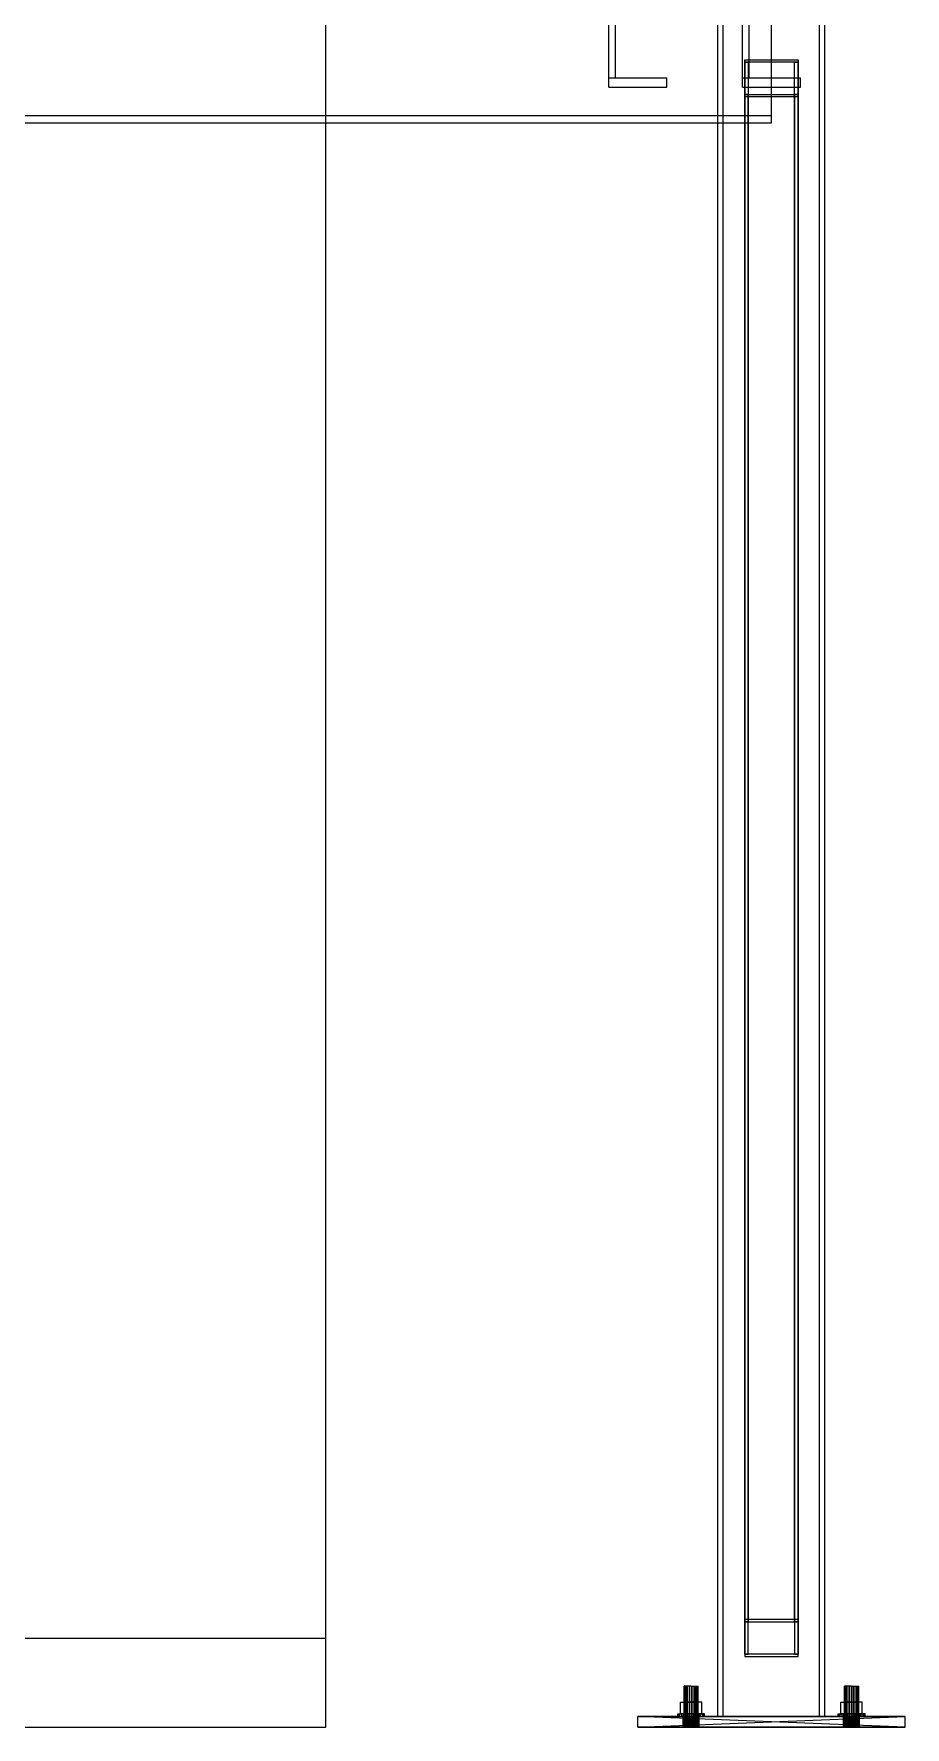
# Model space of a CAD drawing. Header units: millimetres. Extents: x -191664 to 191490, y -197311 to 10263.
# Drawn here: x 3023 to 4000, y -32000 to -30100 of the extents above; entities that cross this region are included whole.
import ezdxf

# ---------------------------------------------------------------- set-up
doc = ezdxf.new("R2010")
doc.units = ezdxf.units.MM
doc.layers.add('frontal_dosificador', color=7, linetype='Continuous', lineweight=0)
doc.layers.add('frontal_secador', color=7, linetype='Continuous', lineweight=0)

msp = doc.modelspace()

# ---------------------------------------------------------------- linework, layer by layer
at = {"layer": 'frontal_dosificador', "color": 8, "true_color": 0x667b86}
for p, q in [((3667.5, -30149.5), (3667.5, -30010.5)), ((3675, -30149.5), (3675, -30010.5)), ((3790, -31988), (3790, -30000)), ((3796, -31988), (3796, -30000)), ((3817.5, -30149.5), (3817.5, -30010.5)), ((3825, -30149.5), (3825, -30010.5)), ((3850, -30191.5), (3850, -30008.5)), ((3904, -31988), (3904, -30000)), ((3910, -31988), (3910, -30000)), ((3820, -31879.1), (3820, -30129.1)), ((3820, -30129.1), (3880, -30129.1)), ((3820, -30131.88), (3820, -30129.1)), ((3880, -30131.88), (3820, -30131.88)), ((3820, -30131.88), (3820, -31881.88)), ((3820, -30131.88), (3824, -30131.88)), ((3820, -30168.12), (3820, -30131.88)), ((3824, -30131.88), (3824, -31881.88)), ((3824, -30131.88), (3824, -30168.12)), ((3876, -31881.88), (3876, -30131.88)), ((3876, -30131.88), (3880, -30131.88)), ((3876, -30168.12), (3876, -30131.88)), ((3880, -30129.1), (3880, -31879.1)), ((3880, -30129.1), (3880, -30131.88)), ((3880, -31881.88), (3880, -30131.88)), ((3880, -30131.88), (3880, -30168.12)), ((3667.5, -30149.5), (3732.5, -30149.5)), ((3667.5, -30160), (3667.5, -30149.5)), ((3667.5, -30149.5), (3675, -30149.5)), ((3732.5, -30160), (3732.5, -30149.5)), ((3817.5, -30149.5), (3882.5, -30149.5)), ((3817.5, -30160), (3817.5, -30149.5)), ((3817.5, -30149.5), (3825, -30149.5)), ((3882.5, -30160), (3882.5, -30149.5)), ((3667.5, -30160), (3732.5, -30160)), ((3817.5, -30160), (3882.5, -30160)), ((3820, -31918.12), (3820, -30168.12)), ((3820, -30168.12), (3880, -30168.12)), ((3820, -30170.9), (3820, -30168.12)), ((3824, -30168.12), (3820, -30168.12)), ((3824, -31918.12), (3824, -30168.12)), ((3880, -30168.12), (3876, -30168.12)), ((3876, -30168.12), (3876, -31918.12)), ((3880, -30168.12), (3880, -31918.12)), ((3880, -30168.12), (3880, -30170.9)), ((3880, -30170.9), (3820, -30170.9)), ((3820, -30170.9), (3820, -31920.9)), ((3880, -31920.9), (3880, -30170.9)), ((1950, -30191.5), (3850, -30191.5)), ((1950, -30200), (3850, -30200)), ((3850, -30200), (3850, -30191.5)), ((3880, -31879.1), (3820, -31879.1)), ((3820, -31879.1), (3820, -31881.88)), ((3880, -31881.88), (3880, -31879.1)), ((3820, -31881.88), (3880, -31881.88)), ((3824, -31881.88), (3820, -31881.88)), ((3820, -31881.88), (3820, -31918.12)), ((3824, -31918.12), (3824, -31881.88)), ((3880, -31881.88), (3876, -31881.88)), ((3876, -31881.88), (3876, -31918.12)), ((3880, -31918.12), (3880, -31881.88)), ((3880, -31918.12), (3820, -31918.12)), ((3820, -31918.12), (3820, -31920.9)), ((3820, -31918.12), (3824, -31918.12)), ((3876, -31918.12), (3880, -31918.12)), ((3880, -31920.9), (3880, -31918.12)), ((3820, -31920.9), (3880, -31920.9)), ((3790, -31988), (3796, -31988)), ((3796, -31988), (3904, -31988)), ((3904, -31988), (3910, -31988))]:
    msp.add_line(p, q, dxfattribs=at)
at = {"layer": 'frontal_dosificador', "color": 9, "true_color": 0xaeb9be}
for p, q in [((3752.27, -31954), (3752, -31954)), ((3752, -32000), (3752, -31954)), ((3753.07, -31954), (3752.27, -31954)), ((3752.27, -32000), (3752.27, -31954)), ((3754.34, -31954), (3753.07, -31954)), ((3753.07, -32000), (3753.07, -31954)), ((3756, -31954), (3754.34, -31954)), ((3754.34, -32000), (3754.34, -31954)), ((3757.93, -31954), (3756, -31954)), ((3756, -32000), (3756, -31954)), ((3760, -31954), (3757.93, -31954)), ((3757.93, -32000), (3757.93, -31954)), ((3760, -31954), (3762.07, -31954)), ((3760, -31954), (3760, -32000)), ((3762.07, -31954), (3764, -31954)), ((3762.07, -32000), (3762.07, -31954)), ((3764, -31954), (3765.66, -31954)), ((3764, -32000), (3764, -31954)), ((3765.66, -31954), (3766.93, -31954)), ((3765.66, -32000), (3765.66, -31954)), ((3766.93, -31954), (3767.73, -31954)), ((3766.93, -32000), (3766.93, -31954)), ((3767.73, -31954), (3768, -31954)), ((3767.73, -32000), (3767.73, -31954)), ((3768, -32000), (3768, -31954)), ((3932.27, -31954), (3932, -31954)), ((3932, -32000), (3932, -31954)), ((3933.07, -31954), (3932.27, -31954)), ((3932.27, -32000), (3932.27, -31954)), ((3934.34, -31954), (3933.07, -31954)), ((3933.07, -32000), (3933.07, -31954)), ((3936, -31954), (3934.34, -31954)), ((3934.34, -32000), (3934.34, -31954)), ((3937.93, -31954), (3936, -31954)), ((3936, -32000), (3936, -31954)), ((3940, -31954), (3937.93, -31954)), ((3937.93, -32000), (3937.93, -31954)), ((3940, -31954), (3942.07, -31954)), ((3940, -31954), (3940, -32000)), ((3942.07, -31954), (3944, -31954)), ((3942.07, -32000), (3942.07, -31954)), ((3944, -31954), (3945.66, -31954)), ((3944, -32000), (3944, -31954)), ((3945.66, -31954), (3946.93, -31954)), ((3945.66, -32000), (3945.66, -31954)), ((3946.93, -31954), (3947.73, -31954)), ((3946.93, -32000), (3946.93, -31954)), ((3947.73, -31954), (3948, -31954)), ((3947.73, -32000), (3947.73, -31954)), ((3948, -32000), (3948, -31954)), ((3752.27, -32000), (3752, -32000)), ((3753.07, -32000), (3752.27, -32000)), ((3754.34, -32000), (3753.07, -32000)), ((3756, -32000), (3754.34, -32000)), ((3757.93, -32000), (3756, -32000)), ((3757.93, -32000), (3760, -32000)), ((3760, -32000), (3762.07, -32000)), ((3762.07, -32000), (3764, -32000)), ((3764, -32000), (3765.66, -32000)), ((3765.66, -32000), (3766.93, -32000)), ((3766.93, -32000), (3767.73, -32000)), ((3767.73, -32000), (3768, -32000)), ((3932.27, -32000), (3932, -32000)), ((3933.07, -32000), (3932.27, -32000)), ((3934.34, -32000), (3933.07, -32000)), ((3936, -32000), (3934.34, -32000)), ((3937.93, -32000), (3936, -32000)), ((3937.93, -32000), (3940, -32000)), ((3940, -32000), (3942.07, -32000)), ((3942.07, -32000), (3944, -32000)), ((3944, -32000), (3945.66, -32000)), ((3945.66, -32000), (3946.93, -32000)), ((3946.93, -32000), (3947.73, -32000)), ((3947.73, -32000), (3948, -32000))]:
    msp.add_line(p, q, dxfattribs=at)
at = {"layer": 'frontal_dosificador', "color": 252, "true_color": 0x8ba19a}
for p, q in [((3748.01, -31985), (3748.01, -31972)), ((3748.01, -31972), (3760, -31972)), ((3748.01, -31972), (3753.07, -31972)), ((3760, -31972), (3753.07, -31972)), ((3753.07, -31972), (3753.07, -31985)), ((3771.99, -31972), (3760, -31972)), ((3760, -31972), (3760, -31985)), ((3760, -31972), (3766.93, -31972)), ((3766.93, -31972), (3766.93, -31985)), ((3771.99, -31972), (3766.93, -31972)), ((3771.99, -31985), (3771.99, -31972)), ((3928.01, -31985), (3928.01, -31972)), ((3928.01, -31972), (3940, -31972)), ((3928.01, -31972), (3933.07, -31972)), ((3940, -31972), (3933.07, -31972)), ((3933.07, -31972), (3933.07, -31985)), ((3951.99, -31972), (3940, -31972)), ((3940, -31972), (3940, -31985)), ((3940, -31972), (3946.93, -31972)), ((3946.93, -31972), (3946.93, -31985)), ((3951.99, -31972), (3946.93, -31972)), ((3951.99, -31985), (3951.99, -31972)), ((3745, -31988), (3745, -31985)), ((3745, -31985), (3745.51, -31985)), ((3745, -31985), (3751, -31985)), ((3745.51, -31988), (3745, -31988)), ((3751, -31988), (3745, -31988)), ((3745.51, -31988), (3745.51, -31985)), ((3745.51, -31985), (3747.01, -31985)), ((3745.51, -31985), (3751.31, -31985)), ((3747.01, -31988), (3745.51, -31988)), ((3751.31, -31988), (3745.51, -31988)), ((3747.01, -31988), (3747.01, -31985)), ((3747.01, -31985), (3749.39, -31985)), ((3747.01, -31985), (3752.21, -31985)), ((3749.39, -31988), (3747.01, -31988)), ((3752.21, -31988), (3747.01, -31988)), ((3760, -31985), (3748.01, -31985)), ((3753.07, -31985), (3748.01, -31985)), ((3749.39, -31988), (3749.39, -31985)), ((3749.39, -31985), (3752.5, -31985)), ((3749.39, -31985), (3753.64, -31985)), ((3752.5, -31988), (3749.39, -31988)), ((3753.64, -31988), (3749.39, -31988)), ((3751.31, -31985), (3751, -31985)), ((3751, -31985), (3751, -31988)), ((3751, -31988), (3751.31, -31988)), ((3752.21, -31985), (3751.31, -31985)), ((3751.31, -31985), (3751.31, -31988)), ((3751.31, -31988), (3752.21, -31988)), ((3753.64, -31985), (3752.21, -31985)), ((3752.21, -31985), (3752.21, -31988)), ((3752.21, -31988), (3753.64, -31988)), ((3752.5, -31988), (3752.5, -31985)), ((3752.5, -31985), (3756.12, -31985)), ((3752.5, -31985), (3755.5, -31985)), ((3756.12, -31988), (3752.5, -31988)), ((3755.5, -31988), (3752.5, -31988)), ((3753.07, -31985), (3760, -31985)), ((3755.5, -31985), (3753.64, -31985)), ((3753.64, -31985), (3753.64, -31988)), ((3753.64, -31988), (3755.5, -31988)), ((3757.67, -31985), (3755.5, -31985)), ((3755.5, -31985), (3755.5, -31988)), ((3755.5, -31988), (3757.67, -31988)), ((3756.12, -31988), (3756.12, -31985)), ((3756.12, -31985), (3760, -31985)), ((3756.12, -31985), (3757.67, -31985)), ((3760, -31988), (3756.12, -31988)), ((3757.67, -31988), (3756.12, -31988)), ((3760, -31985), (3757.67, -31985)), ((3757.67, -31985), (3757.67, -31988)), ((3757.67, -31988), (3760, -31988)), ((3763.88, -31985), (3760, -31985)), ((3760, -31985), (3760, -31988)), ((3760, -31985), (3762.33, -31985)), ((3760, -31985), (3771.99, -31985)), ((3766.93, -31985), (3760, -31985)), ((3760, -31988), (3763.88, -31988)), ((3762.33, -31988), (3760, -31988)), ((3762.33, -31985), (3762.33, -31988)), ((3763.88, -31985), (3762.33, -31985)), ((3762.33, -31985), (3764.5, -31985)), ((3762.33, -31988), (3763.88, -31988)), ((3764.5, -31988), (3762.33, -31988)), ((3763.88, -31988), (3763.88, -31985)), ((3767.5, -31985), (3763.88, -31985)), ((3763.88, -31988), (3767.5, -31988)), ((3764.5, -31985), (3764.5, -31988)), ((3767.5, -31985), (3764.5, -31985)), ((3764.5, -31985), (3766.36, -31985)), ((3764.5, -31988), (3767.5, -31988)), ((3766.36, -31988), (3764.5, -31988)), ((3766.36, -31985), (3766.36, -31988)), ((3770.61, -31985), (3766.36, -31985)), ((3766.36, -31985), (3767.79, -31985)), ((3766.36, -31988), (3770.61, -31988)), ((3767.79, -31988), (3766.36, -31988)), ((3766.93, -31985), (3771.99, -31985)), ((3767.5, -31988), (3767.5, -31985)), ((3770.61, -31985), (3767.5, -31985)), ((3767.5, -31988), (3770.61, -31988)), ((3767.79, -31985), (3767.79, -31988)), ((3772.99, -31985), (3767.79, -31985)), ((3767.79, -31985), (3768.69, -31985)), ((3767.79, -31988), (3772.99, -31988)), ((3768.69, -31988), (3767.79, -31988)), ((3768.69, -31985), (3768.69, -31988)), ((3774.49, -31985), (3768.69, -31985)), ((3768.69, -31985), (3769, -31985)), ((3768.69, -31988), (3774.49, -31988)), ((3769, -31988), (3768.69, -31988)), ((3769, -31985), (3769, -31988)), ((3775, -31985), (3769, -31985)), ((3769, -31988), (3775, -31988)), ((3770.61, -31988), (3770.61, -31985)), ((3772.99, -31985), (3770.61, -31985)), ((3770.61, -31988), (3772.99, -31988)), ((3772.99, -31988), (3772.99, -31985)), ((3774.49, -31985), (3772.99, -31985)), ((3772.99, -31988), (3774.49, -31988)), ((3774.49, -31988), (3774.49, -31985)), ((3775, -31985), (3774.49, -31985)), ((3774.49, -31988), (3775, -31988)), ((3775, -31988), (3775, -31985)), ((3925, -31988), (3925, -31985)), ((3925, -31985), (3925.51, -31985)), ((3925, -31985), (3931, -31985)), ((3925.51, -31988), (3925, -31988)), ((3931, -31988), (3925, -31988)), ((3925.51, -31988), (3925.51, -31985)), ((3925.51, -31985), (3927.01, -31985)), ((3925.51, -31985), (3931.31, -31985)), ((3927.01, -31988), (3925.51, -31988)), ((3931.31, -31988), (3925.51, -31988)), ((3927.01, -31988), (3927.01, -31985)), ((3927.01, -31985), (3929.39, -31985)), ((3927.01, -31985), (3932.21, -31985)), ((3929.39, -31988), (3927.01, -31988)), ((3932.21, -31988), (3927.01, -31988)), ((3940, -31985), (3928.01, -31985)), ((3933.07, -31985), (3928.01, -31985)), ((3929.39, -31988), (3929.39, -31985)), ((3929.39, -31985), (3932.5, -31985)), ((3929.39, -31985), (3933.64, -31985)), ((3932.5, -31988), (3929.39, -31988)), ((3933.64, -31988), (3929.39, -31988)), ((3931.31, -31985), (3931, -31985)), ((3931, -31985), (3931, -31988)), ((3931, -31988), (3931.31, -31988)), ((3932.21, -31985), (3931.31, -31985)), ((3931.31, -31985), (3931.31, -31988)), ((3931.31, -31988), (3932.21, -31988)), ((3933.64, -31985), (3932.21, -31985)), ((3932.21, -31985), (3932.21, -31988)), ((3932.21, -31988), (3933.64, -31988)), ((3932.5, -31988), (3932.5, -31985)), ((3932.5, -31985), (3936.12, -31985)), ((3932.5, -31985), (3935.5, -31985)), ((3936.12, -31988), (3932.5, -31988)), ((3935.5, -31988), (3932.5, -31988)), ((3933.07, -31985), (3940, -31985)), ((3935.5, -31985), (3933.64, -31985)), ((3933.64, -31985), (3933.64, -31988)), ((3933.64, -31988), (3935.5, -31988)), ((3937.67, -31985), (3935.5, -31985)), ((3935.5, -31985), (3935.5, -31988)), ((3935.5, -31988), (3937.67, -31988)), ((3936.12, -31988), (3936.12, -31985)), ((3936.12, -31985), (3940, -31985)), ((3936.12, -31985), (3937.67, -31985)), ((3940, -31988), (3936.12, -31988)), ((3937.67, -31988), (3936.12, -31988)), ((3940, -31985), (3937.67, -31985)), ((3937.67, -31985), (3937.67, -31988)), ((3937.67, -31988), (3940, -31988)), ((3943.88, -31985), (3940, -31985)), ((3940, -31985), (3940, -31988)), ((3940, -31985), (3942.33, -31985)), ((3940, -31985), (3951.99, -31985)), ((3946.93, -31985), (3940, -31985)), ((3940, -31988), (3943.88, -31988)), ((3942.33, -31988), (3940, -31988)), ((3942.33, -31985), (3942.33, -31988)), ((3943.88, -31985), (3942.33, -31985)), ((3942.33, -31985), (3944.5, -31985)), ((3942.33, -31988), (3943.88, -31988)), ((3944.5, -31988), (3942.33, -31988)), ((3943.88, -31988), (3943.88, -31985)), ((3947.5, -31985), (3943.88, -31985)), ((3943.88, -31988), (3947.5, -31988)), ((3944.5, -31985), (3944.5, -31988)), ((3947.5, -31985), (3944.5, -31985)), ((3944.5, -31985), (3946.36, -31985)), ((3944.5, -31988), (3947.5, -31988)), ((3946.36, -31988), (3944.5, -31988)), ((3946.36, -31985), (3946.36, -31988)), ((3950.61, -31985), (3946.36, -31985)), ((3946.36, -31985), (3947.79, -31985)), ((3946.36, -31988), (3950.61, -31988)), ((3947.79, -31988), (3946.36, -31988)), ((3946.93, -31985), (3951.99, -31985)), ((3947.5, -31988), (3947.5, -31985)), ((3950.61, -31985), (3947.5, -31985)), ((3947.5, -31988), (3950.61, -31988)), ((3947.79, -31985), (3947.79, -31988)), ((3952.99, -31985), (3947.79, -31985)), ((3947.79, -31985), (3948.69, -31985)), ((3947.79, -31988), (3952.99, -31988)), ((3948.69, -31988), (3947.79, -31988)), ((3948.69, -31985), (3948.69, -31988)), ((3954.49, -31985), (3948.69, -31985)), ((3948.69, -31985), (3949, -31985)), ((3948.69, -31988), (3954.49, -31988)), ((3949, -31988), (3948.69, -31988)), ((3949, -31985), (3949, -31988)), ((3955, -31985), (3949, -31985)), ((3949, -31988), (3955, -31988)), ((3950.61, -31988), (3950.61, -31985)), ((3952.99, -31985), (3950.61, -31985)), ((3950.61, -31988), (3952.99, -31988)), ((3952.99, -31988), (3952.99, -31985)), ((3954.49, -31985), (3952.99, -31985)), ((3952.99, -31988), (3954.49, -31988)), ((3954.49, -31988), (3954.49, -31985)), ((3955, -31985), (3954.49, -31985)), ((3954.49, -31988), (3955, -31988)), ((3955, -31988), (3955, -31985))]:
    msp.add_line(p, q, dxfattribs=at)
at = {"layer": 'frontal_dosificador', "color": 252, "true_color": 0x82929a}
for p, q in [((3940, -31988), (3700, -31988)), ((3700, -31988), (3938.24, -31988)), ((3700, -31988), (3760, -31988)), ((3761.76, -31988), (3700, -31988)), ((3700, -31988), (3758.24, -31988)), ((4000, -31988), (3700, -31988)), ((3700, -31988), (3936.56, -31988)), ((3763.44, -31988), (3700, -31988)), ((3700, -31988), (3756.56, -31988)), ((3700, -31988), (3935, -31988)), ((3765, -31988), (3700, -31988)), ((3700, -31988), (3755, -31988)), ((3700, -31988), (3933.64, -31988)), ((3700, -31988), (3753.64, -31988)), ((3700, -31988), (3932.52, -31988)), ((3700, -31988), (3752.52, -31988)), ((3700, -31988), (3931.69, -31988)), ((3700, -31988), (3751.69, -31988)), ((3700, -31988), (3931.17, -31988)), ((3700, -31988), (3751.17, -31988)), ((3700, -31988), (3931, -31988)), ((3700, -31988), (3751, -31988)), ((3941.76, -31988), (3700, -31988)), ((3700, -32000), (3700, -31988)), ((4000, -32000), (3700, -31988)), ((3700, -32000), (4000, -31988)), ((3751, -31988), (3751.17, -31988)), ((3760, -31988), (3751, -31988)), ((3758.24, -31988), (3751, -31988)), ((3756.56, -31988), (3751, -31988)), ((3755, -31988), (3751, -31988)), ((3753.64, -31988), (3751, -31988)), ((3752.52, -31988), (3751, -31988)), ((3751, -32000), (3751.17, -31988)), ((3751, -32000), (3751, -31988)), ((3751.17, -32000), (3751, -31988)), ((3751.17, -31988), (3751.69, -31988)), ((3760, -31988), (3751.17, -31988)), ((3751.17, -32000), (3751.69, -31988)), ((3751.17, -32000), (3751.17, -31988)), ((3751.69, -32000), (3751.17, -31988)), ((3751.69, -31988), (3752.52, -31988)), ((3760, -31988), (3751.69, -31988)), ((3751.69, -32000), (3752.52, -31988)), ((3751.69, -32000), (3751.69, -31988)), ((3752.52, -32000), (3751.69, -31988)), ((3752.52, -31988), (3753.64, -31988)), ((3760, -31988), (3752.52, -31988)), ((3752.52, -32000), (3753.64, -31988)), ((3752.52, -32000), (3752.52, -31988)), ((3753.64, -32000), (3752.52, -31988)), ((3753.64, -31988), (3755, -31988)), ((3760, -31988), (3753.64, -31988)), ((3753.64, -32000), (3755, -31988)), ((3753.64, -32000), (3753.64, -31988)), ((3755, -32000), (3753.64, -31988)), ((3755, -31988), (3756.56, -31988)), ((3760, -31988), (3755, -31988)), ((3755, -32000), (3756.56, -31988)), ((3755, -32000), (3755, -31988)), ((3756.56, -32000), (3755, -31988)), ((3756.56, -31988), (3758.24, -31988)), ((3760, -31988), (3756.56, -31988)), ((3756.56, -32000), (3758.24, -31988)), ((3756.56, -32000), (3756.56, -31988)), ((3758.24, -32000), (3756.56, -31988)), ((3758.24, -31988), (3760, -31988)), ((3758.24, -32000), (3760, -31988)), ((3758.24, -32000), (3758.24, -31988)), ((3760, -32000), (3758.24, -31988)), ((3760, -31988), (3761.76, -31988)), ((3760, -31988), (3763.44, -31988)), ((3760, -31988), (3765, -31988)), ((3760, -31988), (3766.36, -31988)), ((3760, -31988), (3767.48, -31988)), ((3760, -31988), (3768.31, -31988)), ((3760, -31988), (3768.83, -31988)), ((3760, -31988), (3769, -31988)), ((3760, -31988), (3760, -32000)), ((3761.76, -32000), (3760, -31988)), ((3760, -32000), (3761.76, -31988)), ((3761.76, -31988), (3763.44, -31988)), ((3761.76, -31988), (3769, -31988)), ((3761.76, -32000), (3761.76, -31988)), ((3763.44, -32000), (3761.76, -31988)), ((3761.76, -32000), (3763.44, -31988)), ((3763.44, -31988), (3765, -31988)), ((3763.44, -31988), (3769, -31988)), ((3763.44, -32000), (3763.44, -31988)), ((3765, -32000), (3763.44, -31988)), ((3763.44, -32000), (3765, -31988)), ((3766.36, -31988), (3765, -31988)), ((3765, -31988), (3769, -31988)), ((3765, -31988), (3933.64, -31988)), ((3940, -31988), (3765, -31988)), ((3765, -32000), (3765, -31988)), ((3766.36, -32000), (3765, -31988)), ((3765, -32000), (3766.36, -31988)), ((3767.48, -31988), (3766.36, -31988)), ((3766.36, -31988), (3769, -31988)), ((3766.36, -31988), (3933.64, -31988)), ((3766.36, -31988), (3931, -31988)), ((3766.36, -31988), (3931.17, -31988)), ((3766.36, -31988), (3931.69, -31988)), ((3766.36, -31988), (3932.52, -31988)), ((3940, -31988), (3766.36, -31988)), ((3766.36, -32000), (3766.36, -31988)), ((3767.48, -32000), (3766.36, -31988)), ((3766.36, -32000), (3767.48, -31988)), ((3768.31, -31988), (3767.48, -31988)), ((3767.48, -31988), (3769, -31988)), ((3767.48, -31988), (3933.64, -31988)), ((3940, -31988), (3767.48, -31988)), ((3767.48, -32000), (3767.48, -31988)), ((3768.31, -32000), (3767.48, -31988)), ((3767.48, -32000), (3768.31, -31988)), ((3768.83, -31988), (3768.31, -31988)), ((3768.31, -31988), (3769, -31988)), ((3768.31, -31988), (3933.64, -31988)), ((3940, -31988), (3768.31, -31988)), ((3768.31, -32000), (3768.31, -31988)), ((3768.83, -32000), (3768.31, -31988)), ((3768.31, -32000), (3768.83, -31988)), ((3769, -31988), (3768.83, -31988)), ((3768.83, -31988), (3933.64, -31988)), ((3768.83, -31988), (3940, -31988)), ((3768.83, -32000), (3768.83, -31988)), ((3769, -32000), (3768.83, -31988)), ((3768.83, -32000), (3769, -31988)), ((3769, -31988), (3933.64, -31988)), ((3769, -31988), (3935, -31988)), ((3769, -31988), (3936.56, -31988)), ((3769, -31988), (3938.24, -31988)), ((3769, -31988), (3940, -31988)), ((3769, -32000), (3769, -31988)), ((3931, -31988), (3931.17, -31988)), ((3940, -31988), (3931, -31988)), ((3938.24, -31988), (3931, -31988)), ((3936.56, -31988), (3931, -31988)), ((3935, -31988), (3931, -31988)), ((3933.64, -31988), (3931, -31988)), ((3931, -32000), (3931.17, -31988)), ((3931, -32000), (3931, -31988)), ((3931.17, -32000), (3931, -31988)), ((3931.17, -31988), (3931.69, -31988)), ((3940, -31988), (3931.17, -31988)), ((3931.17, -32000), (3931.69, -31988)), ((3931.17, -32000), (3931.17, -31988)), ((3931.69, -32000), (3931.17, -31988)), ((3931.69, -31988), (3932.52, -31988)), ((3940, -31988), (3931.69, -31988)), ((3931.69, -32000), (3932.52, -31988)), ((3931.69, -32000), (3931.69, -31988)), ((3932.52, -32000), (3931.69, -31988)), ((3932.52, -31988), (3933.64, -31988)), ((3940, -31988), (3932.52, -31988)), ((3932.52, -32000), (3933.64, -31988)), ((3932.52, -32000), (3932.52, -31988)), ((3933.64, -32000), (3932.52, -31988)), ((3933.64, -31988), (3935, -31988)), ((3940, -31988), (3933.64, -31988)), ((3933.64, -32000), (3935, -31988)), ((3933.64, -32000), (3933.64, -31988)), ((3935, -32000), (3933.64, -31988)), ((3935, -31988), (3936.56, -31988)), ((3940, -31988), (3935, -31988)), ((3935, -32000), (3936.56, -31988)), ((3935, -32000), (3935, -31988)), ((3936.56, -32000), (3935, -31988)), ((3936.56, -31988), (3938.24, -31988)), ((3940, -31988), (3936.56, -31988)), ((3936.56, -32000), (3938.24, -31988)), ((3936.56, -32000), (3936.56, -31988)), ((3938.24, -32000), (3936.56, -31988)), ((3938.24, -31988), (3940, -31988)), ((3938.24, -32000), (3940, -31988)), ((3938.24, -32000), (3938.24, -31988)), ((3940, -32000), (3938.24, -31988)), ((3940, -31988), (3941.76, -31988)), ((3940, -31988), (4000, -31988)), ((3940, -31988), (3940, -32000)), ((3941.76, -32000), (3940, -31988)), ((3940, -32000), (3941.76, -31988)), ((3941.76, -31988), (4000, -31988)), ((3943.44, -31988), (3941.76, -31988)), ((3941.76, -31988), (3945, -31988)), ((3941.76, -31988), (3946.36, -31988)), ((3941.76, -31988), (3947.48, -31988)), ((3941.76, -31988), (3948.31, -31988)), ((3941.76, -31988), (3948.83, -31988)), ((3941.76, -31988), (3949, -31988)), ((3941.76, -32000), (3941.76, -31988)), ((3943.44, -32000), (3941.76, -31988)), ((3941.76, -32000), (3943.44, -31988)), ((3943.44, -31988), (4000, -31988)), ((3945, -31988), (3943.44, -31988)), ((3943.44, -31988), (3949, -31988)), ((3943.44, -32000), (3943.44, -31988)), ((3945, -32000), (3943.44, -31988)), ((3943.44, -32000), (3945, -31988)), ((3945, -31988), (4000, -31988)), ((3946.36, -31988), (3945, -31988)), ((3945, -31988), (3949, -31988)), ((3945, -32000), (3945, -31988)), ((3946.36, -32000), (3945, -31988)), ((3945, -32000), (3946.36, -31988)), ((3946.36, -31988), (4000, -31988)), ((3947.48, -31988), (3946.36, -31988)), ((3946.36, -31988), (3949, -31988)), ((3946.36, -32000), (3946.36, -31988)), ((3947.48, -32000), (3946.36, -31988)), ((3946.36, -32000), (3947.48, -31988)), ((3947.48, -31988), (4000, -31988)), ((3948.31, -31988), (3947.48, -31988)), ((3947.48, -31988), (3949, -31988)), ((3947.48, -32000), (3947.48, -31988)), ((3948.31, -32000), (3947.48, -31988)), ((3947.48, -32000), (3948.31, -31988)), ((3948.31, -31988), (4000, -31988)), ((3948.83, -31988), (3948.31, -31988)), ((3948.31, -32000), (3948.31, -31988)), ((3948.83, -32000), (3948.31, -31988)), ((3948.31, -32000), (3948.83, -31988)), ((3948.83, -31988), (4000, -31988)), ((3949, -31988), (3948.83, -31988)), ((3948.83, -32000), (3948.83, -31988)), ((3949, -32000), (3948.83, -31988)), ((3948.83, -32000), (3949, -31988)), ((3949, -31988), (4000, -31988)), ((3949, -32000), (3949, -31988)), ((4000, -32000), (4000, -31988)), ((3700, -32000), (3940, -32000)), ((3938.24, -32000), (3700, -32000)), ((3760, -32000), (3700, -32000)), ((3700, -32000), (3761.76, -32000)), ((3758.24, -32000), (3700, -32000)), ((3700, -32000), (4000, -32000)), ((3936.56, -32000), (3700, -32000)), ((3700, -32000), (3763.44, -32000)), ((3756.56, -32000), (3700, -32000)), ((3935, -32000), (3700, -32000)), ((3700, -32000), (3765, -32000)), ((3755, -32000), (3700, -32000)), ((3933.64, -32000), (3700, -32000)), ((3753.64, -32000), (3700, -32000)), ((3932.52, -32000), (3700, -32000)), ((3752.52, -32000), (3700, -32000)), ((3931.69, -32000), (3700, -32000)), ((3751.69, -32000), (3700, -32000)), ((3931.17, -32000), (3700, -32000)), ((3751.17, -32000), (3700, -32000)), ((3931, -32000), (3700, -32000)), ((3751, -32000), (3700, -32000)), ((3700, -32000), (3941.76, -32000)), ((3751.17, -32000), (3751, -32000)), ((3751, -32000), (3760, -32000)), ((3751, -32000), (3758.24, -32000)), ((3751, -32000), (3756.56, -32000)), ((3751, -32000), (3755, -32000)), ((3751, -32000), (3753.64, -32000)), ((3751, -32000), (3752.52, -32000)), ((3751.69, -32000), (3751.17, -32000)), ((3751.17, -32000), (3760, -32000)), ((3752.52, -32000), (3751.69, -32000)), ((3751.69, -32000), (3760, -32000)), ((3753.64, -32000), (3752.52, -32000)), ((3752.52, -32000), (3760, -32000)), ((3755, -32000), (3753.64, -32000)), ((3753.64, -32000), (3760, -32000)), ((3756.56, -32000), (3755, -32000)), ((3755, -32000), (3760, -32000)), ((3758.24, -32000), (3756.56, -32000)), ((3756.56, -32000), (3760, -32000)), ((3760, -32000), (3758.24, -32000)), ((3761.76, -32000), (3760, -32000)), ((3763.44, -32000), (3760, -32000)), ((3765, -32000), (3760, -32000)), ((3766.36, -32000), (3760, -32000)), ((3767.48, -32000), (3760, -32000)), ((3768.31, -32000), (3760, -32000)), ((3768.83, -32000), (3760, -32000)), ((3769, -32000), (3760, -32000)), ((3763.44, -32000), (3761.76, -32000)), ((3769, -32000), (3761.76, -32000)), ((3765, -32000), (3763.44, -32000)), ((3769, -32000), (3763.44, -32000)), ((3765, -32000), (3766.36, -32000)), ((3769, -32000), (3765, -32000)), ((3933.64, -32000), (3765, -32000)), ((3765, -32000), (3940, -32000)), ((3766.36, -32000), (3767.48, -32000)), ((3769, -32000), (3766.36, -32000)), ((3933.64, -32000), (3766.36, -32000)), ((3931, -32000), (3766.36, -32000)), ((3931.17, -32000), (3766.36, -32000)), ((3931.69, -32000), (3766.36, -32000)), ((3932.52, -32000), (3766.36, -32000)), ((3766.36, -32000), (3940, -32000)), ((3767.48, -32000), (3768.31, -32000)), ((3769, -32000), (3767.48, -32000)), ((3933.64, -32000), (3767.48, -32000)), ((3767.48, -32000), (3940, -32000)), ((3768.31, -32000), (3768.83, -32000)), ((3769, -32000), (3768.31, -32000)), ((3933.64, -32000), (3768.31, -32000)), ((3768.31, -32000), (3940, -32000)), ((3768.83, -32000), (3769, -32000)), ((3933.64, -32000), (3768.83, -32000)), ((3940, -32000), (3768.83, -32000)), ((3933.64, -32000), (3769, -32000)), ((3935, -32000), (3769, -32000)), ((3936.56, -32000), (3769, -32000)), ((3938.24, -32000), (3769, -32000)), ((3940, -32000), (3769, -32000)), ((3931.17, -32000), (3931, -32000)), ((3931, -32000), (3940, -32000)), ((3931, -32000), (3938.24, -32000)), ((3931, -32000), (3936.56, -32000)), ((3931, -32000), (3935, -32000)), ((3931, -32000), (3933.64, -32000)), ((3931.69, -32000), (3931.17, -32000)), ((3931.17, -32000), (3940, -32000)), ((3932.52, -32000), (3931.69, -32000)), ((3931.69, -32000), (3940, -32000)), ((3933.64, -32000), (3932.52, -32000)), ((3932.52, -32000), (3940, -32000)), ((3935, -32000), (3933.64, -32000)), ((3933.64, -32000), (3940, -32000)), ((3936.56, -32000), (3935, -32000)), ((3935, -32000), (3940, -32000)), ((3938.24, -32000), (3936.56, -32000)), ((3936.56, -32000), (3940, -32000)), ((3940, -32000), (3938.24, -32000)), ((3941.76, -32000), (3940, -32000)), ((4000, -32000), (3940, -32000)), ((4000, -32000), (3941.76, -32000)), ((3941.76, -32000), (3943.44, -32000)), ((3945, -32000), (3941.76, -32000)), ((3946.36, -32000), (3941.76, -32000)), ((3947.48, -32000), (3941.76, -32000)), ((3948.31, -32000), (3941.76, -32000)), ((3948.83, -32000), (3941.76, -32000)), ((3949, -32000), (3941.76, -32000)), ((4000, -32000), (3943.44, -32000)), ((3943.44, -32000), (3945, -32000)), ((3949, -32000), (3943.44, -32000)), ((4000, -32000), (3945, -32000)), ((3945, -32000), (3946.36, -32000)), ((3949, -32000), (3945, -32000)), ((4000, -32000), (3946.36, -32000)), ((3946.36, -32000), (3947.48, -32000)), ((3949, -32000), (3946.36, -32000)), ((4000, -32000), (3947.48, -32000)), ((3947.48, -32000), (3948.31, -32000)), ((3949, -32000), (3947.48, -32000)), ((4000, -32000), (3948.31, -32000)), ((3948.31, -32000), (3948.83, -32000)), ((4000, -32000), (3948.83, -32000)), ((3948.83, -32000), (3949, -32000)), ((4000, -32000), (3949, -32000))]:
    msp.add_line(p, q, dxfattribs=at)
at = {"layer": 'frontal_secador', "color": 254, "true_color": 0xd8e0dc}
for p, q in [((3350, -31900), (3350, -29850)), ((1850, -31900), (3350, -31900))]:
    msp.add_line(p, q, dxfattribs=at)
at = {"layer": 'frontal_secador', "color": 251, "true_color": 0x536a64}
for p, q in [((3350, -32000), (3350, -31900)), ((1850, -32000), (3350, -32000))]:
    msp.add_line(p, q, dxfattribs=at)

doc.saveas('drawing.dxf')
